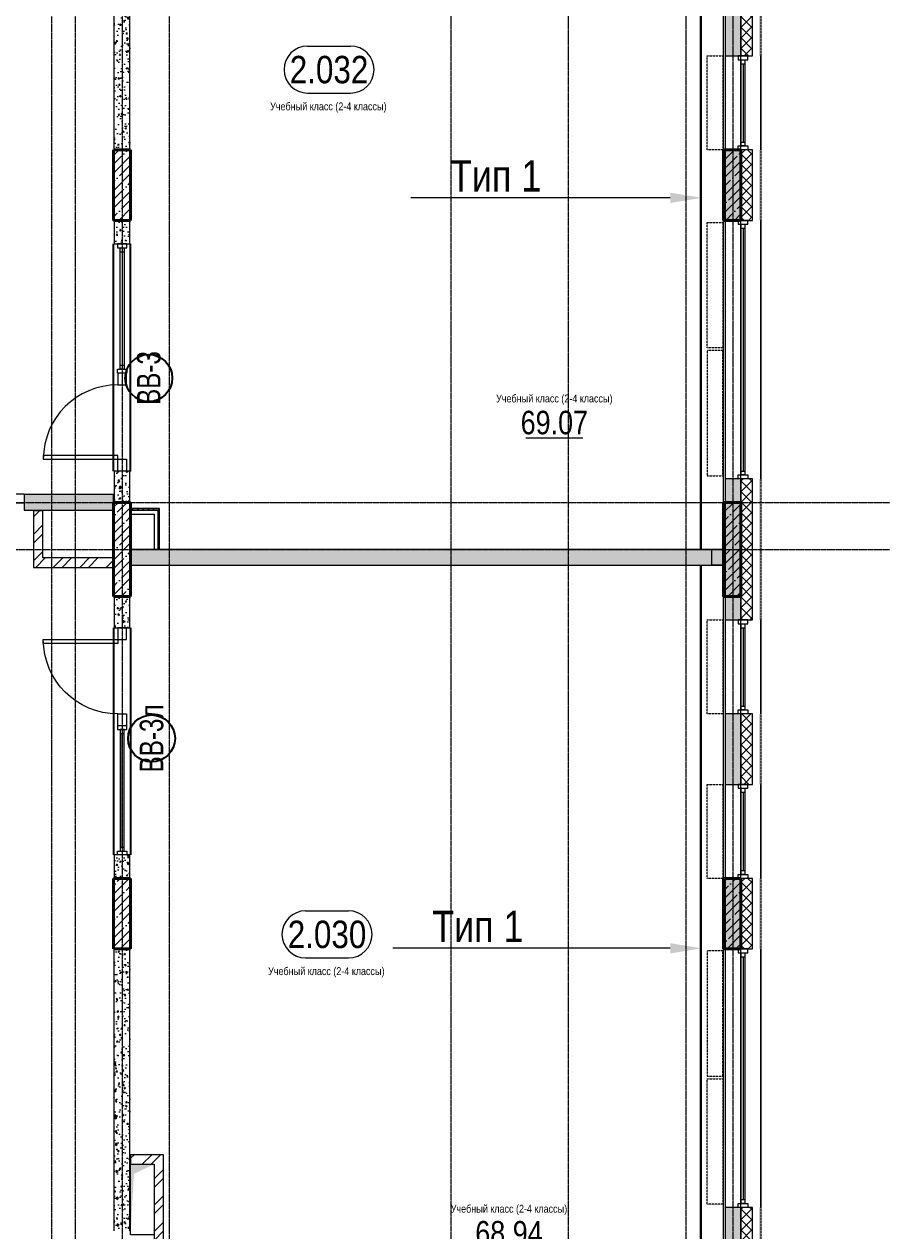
# Model space of a CAD drawing. Header units: millimetres. Extents: x -231292 to 573618, y -153144 to 564035.
# Drawn here: x 65533 to 76483, y 40230 to 55634 of the extents above; entities that cross this region are included whole.
import ezdxf
from ezdxf import colors
from ezdxf.entities.mleader import LeaderData, LeaderLine
from ezdxf.enums import TextEntityAlignment as Align
from ezdxf.math import Vec2, Vec3

# ---------------------------------------------------------------- set-up
doc = ezdxf.new("R2010")
doc.units = ezdxf.units.MM
for name, pattern in [('CENTER2', [28.575, 19.05, -3.175, 3.175, -3.175]), ('DASHED', [19.05, 12.7, -6.35]), ('HIDDEN2', [4.7625, 3.175, -1.5875])]:
    doc.linetypes.add(name, pattern=pattern)
doc.layers.get('0').update_dxf_attribs({"color": 250})
doc.layers.get('Defpoints').update_dxf_attribs({"color": 250})
for name, color, linetype, lineweight in [('A-AREA', 250, 'Continuous', 15), ('A-Wall_Материал_Газоблок_Контур', 250, 'Continuous', 0), ('АР_Area', 250, 'Continuous', 5), ('АР_Витраж', 250, 'Continuous', 13), ('АР_Витраж марка', 250, 'Continuous', 9), ('АР_Двери_витраж', 250, 'Continuous', 9), ('АР_Колонны', 250, 'Continuous', 35), ('АР_Окна', 250, 'Continuous', 5), ('АР_Отопительные приборы', 250, 'HIDDEN2', 0), ('АР_площадь пом', 250, 'Continuous', 5), ('АР_Стены ГКЛ', 250, 'Continuous', 15), ('АР_Стены ЖБ', 250, 'Continuous', 35), ('АР_Стены кирпич', 250, 'Continuous', 20), ('АР_Стены ПЕНОблок', 250, 'Continuous', 20), ('АР_Утеплитель', 250, 'Continuous', 0), ('АР_Штриховка', 250, 'Continuous', 0), ('Зашивка радиаторов тип 1 (фанера и МДФ)', 250, 'Continuous', 0), ('КМ_Фахверки', 250, 'Continuous', 80), ('ОВ_Отопление', 250, 'Continuous', 0), ('ОВ_Шахты', 250, 'Continuous', 5), ('Размеры зашивки ГКЛ', 250, 'Continuous', 0), ('РД_Оси_100', 250, 'Continuous', 0), ('РД_проем_инж перемыч_фахверк', 250, 'Continuous', 18)]:
    doc.layers.add(name, color=color, linetype=linetype, lineweight=lineweight)
doc.layers.add('АР_Делит', color=250, linetype='Continuous', lineweight=0, plot=False)
doc.layers.add('РД_Проем', color=250, linetype='Continuous', lineweight=0, plot=False)
doc.layers.add('РД_Витраж_вн', color=250, linetype='Continuous')
doc.styles.add('Arial_09', font='ARIALN.TTF', dxfattribs={"width": 0.9})
doc.styles.add('style1', font='ARIALN.TTF')
pattern_1 = [(45, (8883.4, 13229.69), (-112.2532, 112.2532), []), (45, (8995.66, 13229.69), (-112.2532, 112.2532), [198.4375, -39.6875, 0, -39.6875])]
pattern_2 = [(95, (8883.4, 13229.69), (140.09465, 117.55338), [19.05, -209.55]), (40, (8883.4, 13229.69), (-160.01845, 110.17673), [15.24, -167.6406]), (145.45144, (8895.08, 13239.48), (-19.9238, 227.7301), [16.19, -178.09024]), (91.1842, (8847.48, 13265.6), (221.41024, 161.9534), [28.575, -314.325]), (141.63556, (8865.93, 13279.1), (-7.0866, 342.8268), [24.285, -267.1356]), (36.18415, (8847.48, 13265.6), (-7.0866, 342.8268), [22.86, -251.4597]), (66, (8874.42, 13274.59), (179.51998, 34.89515), [19.05, -209.55]), (11, (8874.42, 13274.59), (-86.53993, 173.9412), [15.24, -167.64]), (116.45145, (8889.38, 13277.5), (92.98005, 208.83634), [16.19, -178.08994]), (82.5, (8883.4, 13229.686), (-57.60547, 61.973414), [0, -165.608, 0, -170.18, 0, -168.275]), (52.5, (8883.4, 13229.69), (-23.58973, 118.087), [0, -97.028, 0, -161.798, 0, -64.135]), (12.5, (8843.35, 13189.634), (99.92786, 91.826196), [0, -63.5, 0, -198.12, 0, -262.89]), (2.5, (8825.39, 13171.67), (86.7639, 122.7224), [0, -82.55, 0, -131.572, 0, -186.69])]

# ---------------------------------------------------------------- blocks, each defined once
blk = doc.blocks.new('СОШ_2200_АР_ОСИ_М100_28.05.24')
at = {"layer": 'АР_Делит', "color": 5, "linetype": 'DASHED'}
blk.add_lwpolyline([(114955, 135155), (114955, -355), (93595.036, -355), (93595.036, 13855), (94145, 13855), (94145, 68320), (66055, 68320), (66055, 13857.73), (83455, 13857.73), (83455, -355), (45245, -355), (45245, 13145), (44695, 13145), (44695, 26755), (45245, 26755), (45245, 68320), (20455, 68320), (20455, 26755), (27955, 26755), (27955, 13145), (-355, 13145), (-355, 100855)], dxfattribs=at)
at = {"layer": 'РД_Оси_100', "linetype": 'CENTER2'}
for p, q in [((63600, -6155), (63600, 139938.679)), ((65100, -6155), (65100, 139938.679)), ((62100, -6155), (62100, 73302.739))]:
    blk.add_line(p, q, dxfattribs=at)
for points in [[(57300, 139938.679), (57300, -6155)], [(58500, 139938.679), (58500, -6155)], [(65700, -6155), (65700, 139938.679)], [(57000, 70839.76), (57000, -5755), (56700, -6155)], [(57900, 70753.904), (57900, -6155)], [(43327.994, 36300), (71363.995, 36300)], [(43327.994, 35700), (71363.995, 35700)]]:
    blk.add_lwpolyline(points, dxfattribs=at)
blk = doc.blocks.new('otv_в_стене')
at = {"linetype": 'Continuous'}
blk.add_lwpolyline([(0, -1), (0, 0), (1, 0), (1, -1)], close=True, dxfattribs=at)
blk.add_solid([(0, -1), (0, 0), (0.5, -0.5), (1, 0)], dxfattribs=at)
blk = doc.blocks.new('otv')
at = {"linetype": 'Continuous'}
blk.add_lwpolyline([(0, -1), (0, 0), (1, 0), (1, -1)], close=True, dxfattribs=at)
blk.add_solid([(0, -1), (0, 0), (0.135, -0.137), (1, 0)], dxfattribs=at)
blk = doc.blocks.new('MOK-МаркаПом_овал_ареал')
for p, q in [((-2.75, 3), (2.75, 3)), ((-2.75, -3), (2.75, -3))]:
    blk.add_line(p, q)
for centre, radius, start, end in [((-2.75, 0), 3, 90, 270), ((2.75, 0), 3, 270, 90), ((-3.75, 0), 3.5, 0, 0.001)]:
    blk.add_arc(centre, radius, start, end)
at = {"color": 0, "style": 'style1'}
blk.add_attdef('АР-ПОМЕЩЕНИЕ:НОМЕР', text='', height=3.5, dxfattribs=at).set_placement((0, 0), align=Align.MIDDLE)
at = {"layer": 'Defpoints', "color": 2, "style": 'style1'}
blk.add_attdef('АР-ПОМЕЩЕНИЕ:НАИМЕНОВАНИЕ', text='', height=1, dxfattribs=at).set_placement((-0.09, -4.81), align=Align.MIDDLE)
blk = doc.blocks.new('MOK-МаркаПомещения1')
at = {"layer": 'A-AREA', "color": 0}
blk.add_line((-3.65, -1.94), (3.65, -1.94), dxfattribs=at)
at = {"layer": 'A-AREA', "color": 0, "style": 'style1'}
blk.add_attdef('АР-ПОМЕЩЕНИЕ:ПЛОЩАДЬ', text='', height=3, dxfattribs=at).set_placement((0, 0), align=Align.MIDDLE)
at = {"layer": 'Defpoints', "style": 'style1', "flags": 8}
blk.add_attdef('АР-ПОМЕЩЕНИЕ:НАИМЕНОВАНИЕ', text='', height=1, dxfattribs=at).set_placement((0, 2.96), align=Align.MIDDLE)
blk = doc.blocks.new('МаркаВитража1')
at = {"layer": 'Defpoints'}
blk.add_circle((0, 0), 3, dxfattribs=at)
at = {"color": 0, "linetype": 'ByBlock', "lineweight": -2, "style": 'Arial_09', "width": 0.9}
blk.add_attdef('АР-ОКНО:НАИМЕНОВАНИЕ', text='', height=3, dxfattribs=at).set_placement((0, 0), align=Align.MIDDLE)

msp = doc.modelspace()

# ---------------------------------------------------------------- hatches: boundary and pattern name
at = {"layer": 'АР_Стены ГКЛ', "linetype": 'Continuous', "lineweight": 0}
h = msp.add_hatch(dxfattribs=at)
h.set_pattern_fill('ANSI31', color=256, scale=15, style=0)
h.set_pattern_definition([(45, (8883.403, 13229.686), (-33.67596, 33.67596), [])])
h.paths.add_polyline_path([(66893.403, 49449.686), (66893.403, 49429.686), (67243.403, 49429.686), (67263.403, 49449.686)], flags=0)
h = msp.add_hatch(dxfattribs=at)
h.set_pattern_fill('ANSI31', color=256, scale=15, angle=-360, style=0)
h.set_pattern_definition([(45, (8883.403, 13229.686), (-33.67596, 33.67596), [])])
h.paths.add_polyline_path([(67263.403, 49449.686), (67243.403, 49429.686), (67243.403, 48929.686), (67263.403, 48929.686)], flags=0)
at = {"layer": 'АР_Штриховка', "linetype": 'Continuous', "lineweight": 0}
h = msp.add_hatch(dxfattribs=at)
h.set_pattern_fill('AR-CONC', color=256, angle=-360, style=0)
h.set_pattern_definition([(50, (8883.4, 13229.69), (182.18467, -15.93909), [19.05, -209.55]), (355, (8883.4, 13229.69), (-35.24342, 191.05685), [15.24, -167.6406]), (100.45144, (8898.58, 13228.36), (146.94125, 175.11775), [16.19, -178.09024]), (46.1842, (8883.4, 13280.49), (271.07904, -42.04233), [28.575, -314.325]), (96.63556, (8906, 13276.98), (237.4041, 247.4261), [24.285, -267.1356]), (351.18415, (8883.4, 13280.5), (237.4041, 247.4261), [22.86, -251.4597]), (21, (8908.8, 13267.79), (151.6144, -102.2652), [19.05, -209.55]), (326, (8908.8, 13267.79), (61.80203, 184.18797), [15.24, -167.64]), (71.45144, (8921.44, 13259.26), (213.41642, 81.92277), [16.19, -178.08994]), (37.5, (8883.4, 13229.686), (3.088603, 84.55504), [0, -165.608, 0, -170.18, 0, -168.275]), (7.5, (8883.4, 13229.69), (66.81966, 100.180575), [0, -97.028, 0, -161.798, 0, -64.135]), (327.5, (8826.76, 13229.686), (135.590595, -5.728744), [0, -63.5, 0, -198.12, 0, -262.89]), (317.5, (8801.36, 13229.69), (148.12918, 25.42649), [0, -82.55, 0, -131.572, 0, -186.69])])
h.paths.add_polyline_path([(74683.403, 81804.686), (74483.403, 81804.686), (74483.403, 80729.686), (74683.403, 80729.686)], flags=0)
h.paths.add_polyline_path([(74683.403, 79229.686), (74483.403, 79229.686), (74483.403, 78329.686), (74683.403, 78329.686)], flags=0)
h.paths.add_polyline_path([(74683.403, 75029.686), (74483.403, 75029.686), (74483.403, 74129.686), (74683.403, 74129.686)], flags=0)
h.paths.add_polyline_path([(74683.403, 72929.686), (74483.403, 72929.686), (74483.403, 72029.686), (74683.403, 72029.686)], flags=0)
h.paths.add_polyline_path([(74683.403, 68729.686), (74483.403, 68729.686), (74483.403, 66929.686), (74683.403, 66929.686)], flags=0)
h.paths.add_polyline_path([(74683.403, 63629.686), (74483.403, 63629.686), (74483.403, 62729.686), (74683.403, 62729.686)], flags=0)
h.paths.add_polyline_path([(74683.403, 61529.686), (74483.403, 61529.686), (74483.403, 60629.686), (74683.403, 60629.686)], flags=0)
h.paths.add_polyline_path([(74683.403, 59429.686), (74483.403, 59429.686), (74483.403, 57329.686), (74683.403, 57329.686)], flags=0)
h.paths.add_polyline_path([(74683.403, 56129.686), (74483.403, 56129.686), (74483.403, 55229.686), (74683.403, 55229.686)], flags=0)
h.paths.add_polyline_path([(74683.403, 54029.686), (74483.403, 54029.686), (74483.403, 53129.686), (74683.403, 53129.686)], flags=0)
h.paths.add_polyline_path([(74683.403, 49829.686), (74483.403, 49829.686), (74483.403, 48029.686), (74683.403, 48029.686)], flags=0)
h.paths.add_polyline_path([(74683.403, 46829.686), (74483.403, 46829.686), (74483.403, 45929.686), (74683.403, 45929.686)], flags=0)
h.paths.add_polyline_path([(74683.403, 44729.686), (74483.403, 44729.686), (74483.403, 43829.686), (74683.403, 43829.686)], flags=0)
h.paths.add_polyline_path([(74683.403, 40529.686), (74483.403, 40529.686), (74483.403, 38829.687), (74683.403, 38829.687)], flags=0)
h.paths.add_polyline_path([(74683.403, 35529.687), (74483.403, 35529.687), (74483.403, 34629.687), (74683.403, 34629.687)], flags=0)
h.paths.add_polyline_path([(74683.403, 33429.687), (74483.403, 33429.687), (74483.403, 32529.685), (74683.403, 32529.685)], flags=0)
h = msp.add_hatch(dxfattribs=at)
h.set_pattern_fill('ANSI37', color=256, scale=30, angle=-360, style=0)
h.set_pattern_definition([(45, (8883.4, 13229.69), (-67.35192, 67.35192), []), (135, (8883.4, 13229.69), (-67.35192, -67.35192), [])])
h.paths.add_polyline_path([(74833.403, 81654.686), (74683.403, 81804.686), (74683.403, 80729.686), (74833.403, 80729.686)], flags=0)
h.paths.add_polyline_path([(74833.403, 79229.686), (74683.403, 79229.686), (74683.403, 78329.686), (74833.403, 78329.686)], flags=0)
h.paths.add_polyline_path([(74833.403, 75029.686), (74683.403, 75029.686), (74683.403, 74129.686), (74833.403, 74129.686)], flags=0)
h.paths.add_polyline_path([(74833.403, 72929.686), (74683.403, 72929.686), (74683.403, 72029.686), (74833.403, 72029.686)], flags=0)
h.paths.add_polyline_path([(74833.403, 68729.686), (74683.403, 68729.686), (74683.403, 66929.686), (74833.403, 66929.686)], flags=0)
h.paths.add_polyline_path([(74833.403, 63629.686), (74683.403, 63629.686), (74683.403, 62729.686), (74833.403, 62729.686)], flags=0)
h.paths.add_polyline_path([(74833.403, 61529.686), (74683.403, 61529.686), (74683.403, 60629.686), (74833.403, 60629.686)], flags=0)
h.paths.add_polyline_path([(74833.403, 59429.686), (74683.403, 59429.686), (74683.403, 57329.686), (74833.403, 57329.686)], flags=0)
h.paths.add_polyline_path([(74833.403, 56129.686), (74683.403, 56129.686), (74683.403, 55229.686), (74833.403, 55229.686)], flags=0)
h.paths.add_polyline_path([(74833.403, 54029.686), (74683.403, 54029.686), (74683.403, 53129.686), (74833.403, 53129.686)], flags=0)
h.paths.add_polyline_path([(74833.403, 49829.686), (74683.403, 49829.686), (74683.403, 48029.686), (74833.403, 48029.686)], flags=0)
h.paths.add_polyline_path([(74833.403, 46829.686), (74683.403, 46829.686), (74683.403, 45929.686), (74833.403, 45929.686)], flags=0)
h.paths.add_polyline_path([(74833.403, 44729.686), (74683.403, 44729.686), (74683.403, 43829.686), (74833.403, 43829.686)], flags=0)
h.paths.add_polyline_path([(74833.403, 40529.686), (74683.403, 40529.686), (74683.403, 38829.687), (74833.403, 38829.687)], flags=0)
h.paths.add_polyline_path([(74833.403, 35529.687), (74683.403, 35529.687), (74683.403, 34629.687), (74833.403, 34629.687)], flags=0)
h.paths.add_polyline_path([(74833.403, 33429.687), (74683.403, 33429.687), (74683.403, 32529.685), (74833.403, 32529.685)], flags=0)
h = msp.add_hatch(dxfattribs=at)
h.set_pattern_fill('_U', color=256, angle=-360, style=0, pattern_type=0)
h.set_pattern_definition([(360, (8883.4027, 13229.6861), (3e-17, 1), [])])
h.paths.add_polyline_path([(74938.403, 81549.686), (74913.403, 81574.686), (74913.403, 80729.686), (74938.403, 80729.686)], flags=0)
h.paths.add_polyline_path([(74938.403, 79229.686), (74913.403, 79229.686), (74913.403, 78329.686), (74938.403, 78329.686)], flags=0)
h.paths.add_polyline_path([(74938.403, 75029.686), (74913.403, 75029.686), (74913.403, 74129.686), (74938.403, 74129.686)], flags=0)
h.paths.add_polyline_path([(74938.403, 72929.686), (74913.403, 72929.686), (74913.403, 72029.686), (74938.403, 72029.686)], flags=0)
h.paths.add_polyline_path([(74938.403, 68729.686), (74913.403, 68729.686), (74913.403, 66929.686), (74938.403, 66929.686)], flags=0)
h.paths.add_polyline_path([(74938.403, 63629.686), (74913.403, 63629.686), (74913.403, 62729.686), (74938.403, 62729.686)], flags=0)
h.paths.add_polyline_path([(74938.403, 61529.686), (74913.403, 61529.686), (74913.403, 60629.686), (74938.403, 60629.686)], flags=0)
h.paths.add_polyline_path([(74938.403, 59429.686), (74913.403, 59429.686), (74913.403, 57329.686), (74938.403, 57329.686)], flags=0)
h.paths.add_polyline_path([(74938.403, 56129.686), (74913.403, 56129.686), (74913.403, 55229.686), (74938.403, 55229.686)], flags=0)
h.paths.add_polyline_path([(74938.403, 54029.686), (74913.403, 54029.686), (74913.403, 53129.686), (74938.403, 53129.686)], flags=0)
h.paths.add_polyline_path([(74938.403, 49829.686), (74913.403, 49829.686), (74913.403, 48029.686), (74938.403, 48029.686)], flags=0)
h.paths.add_polyline_path([(74938.403, 46829.686), (74913.403, 46829.686), (74913.403, 45929.686), (74938.403, 45929.686)], flags=0)
h.paths.add_polyline_path([(74938.403, 44729.686), (74913.403, 44729.686), (74913.403, 43829.686), (74938.403, 43829.686)], flags=0)
h.paths.add_polyline_path([(74938.403, 40529.686), (74913.403, 40529.686), (74913.403, 38829.687), (74938.403, 38829.687)], flags=0)
h.paths.add_polyline_path([(74938.403, 35529.687), (74913.403, 35529.687), (74913.403, 34629.687), (74938.403, 34629.687)], flags=0)
h.paths.add_polyline_path([(74938.403, 33429.687), (74913.403, 33429.687), (74913.403, 32529.685), (74938.403, 32529.685)], flags=0)
h = msp.add_hatch(dxfattribs=at)
h.set_pattern_fill('AR-CONC', color=256, angle=45, style=0)
h.set_pattern_definition(pattern_2)
h.paths.add_polyline_path([(66683.403, 54028.686), (66883.403, 54028.686), (66883.403, 56879.686), (66683.403, 56879.686)], flags=0)
h.paths.add_polyline_path([(66683.403, 56879.686), (66883.403, 56879.686), (66883.403, 57630.686), (66683.403, 57630.686)], flags=0)
at = {"layer": 'АР_Штриховка', "linetype": 'Continuous', "lineweight": 5}
h = msp.add_hatch(dxfattribs=at)
h.set_pattern_fill('ANSI35', color=256, scale=25, style=0)
h.set_pattern_definition(pattern_1)
h.paths.add_polyline_path([(66673.403, 53129.686), (66893.403, 53129.686), (66893.403, 54029.686), (66673.403, 54029.686)], flags=0)
h = msp.add_hatch(dxfattribs=at)
h.set_pattern_fill('ANSI35', color=256, scale=25, style=0)
h.set_pattern_definition(pattern_1)
h.paths.add_polyline_path([(74463.403, 53129.686), (74683.403, 53129.686), (74683.403, 54029.686), (74463.403, 54029.686)], flags=0)
at = {"layer": 'АР_Штриховка', "linetype": 'Continuous', "lineweight": 0}
h = msp.add_hatch(dxfattribs=at)
h.set_pattern_fill('AR-CONC', color=256, angle=45, style=0)
h.set_pattern_definition(pattern_2)
h.paths.add_polyline_path([(66683.403, 49528.686), (66883.403, 49528.686), (66883.403, 49929.686), (66683.403, 49929.686)], flags=0)
h.paths.add_polyline_path([(66683.403, 52829.686), (66883.403, 52829.686), (66883.403, 53130.686), (66683.403, 53130.686)], flags=0)
h = msp.add_hatch(dxfattribs=at)
h.set_pattern_fill('AR-CONC', color=256, angle=45, style=0)
h.set_pattern_definition([(95, (8883.4, 13229.69), (140.09465, 117.55338), [19.05, -209.55]), (40, (8883.4, 13229.69), (-160.01845, 110.17673), [15.24, -167.6406]), (145.45144, (8895.08, 13239.48), (-19.9238, 227.7301), [16.19, -178.09024]), (91.1842, (8847.48, 13265.6), (221.41024, 161.9534), [28.575, -314.325]), (141.63556, (8865.93, 13279.1), (-7.0866, 342.8268), [24.285, -267.1356]), (36.18415, (8847.48, 13265.6), (-7.0866, 342.8268), [22.86, -251.4597]), (66, (8874.42, 13274.59), (179.51998, 34.89515), [19.05, -209.55]), (11, (8874.42, 13274.59), (-86.53993, 173.9412), [15.24, -167.64]), (116.45145, (8889.38, 13277.5), (92.98005, 208.83634), [16.19, -178.08994]), (82.5, (8883.4, 13229.686), (-57.60547, 61.973414), [0, -165.608, 0, -170.18, 0, -168.275]), (52.5, (8883.4, 13229.69), (-23.58973, 118.087), [0, -97.028, 0, -161.798, 0, -64.135]), (12.5, (8843.35, 13189.634), (99.92786, 91.826196), [0, -63.5, 0, -198.12, 0, -262.89]), (2.5, (8825.39, 13171.67), (86.7639, 122.7224), [0, -82.55, 0, -131.572, 0, -186.69])])
h.paths.add_polyline_path([(66673.403, 49429.686), (66673.403, 49629.686), (65533.403, 49629.686), (65533.403, 49429.686)], flags=0)
h.paths.add_polyline_path([(63533.403, 49429.686), (63533.403, 49629.686), (63193.402, 49629.686), (63193.402, 49429.686)], flags=0)
h.paths.add_polyline_path([(63193.402, 49429.686), (63193.402, 49629.686), (62393.403, 49629.686), (62393.403, 49429.686)], flags=0)
at = {"layer": 'АР_Штриховка', "linetype": 'Continuous', "lineweight": 5}
h = msp.add_hatch(dxfattribs=at)
h.set_pattern_fill('ANSI35', color=256, scale=25, style=0)
h.set_pattern_definition(pattern_1)
h.paths.add_polyline_path([(66673.403, 48329.686), (66893.403, 48329.686), (66893.403, 49529.686), (66673.403, 49529.686)], flags=0)
h = msp.add_hatch(dxfattribs=at)
h.set_pattern_fill('ANSI35', color=256, scale=25, style=0)
h.set_pattern_definition(pattern_1)
h.paths.add_polyline_path([(74463.403, 48329.686), (74683.403, 48329.686), (74683.403, 49529.686), (74463.403, 49529.686)], flags=0)
at = {"layer": 'АР_Штриховка', "linetype": 'Continuous', "lineweight": 0}
h = msp.add_hatch(dxfattribs=at)
h.set_pattern_fill('ANSI32', color=256, scale=25, style=0)
h.set_pattern_definition([(45, (8883.4, 13229.69), (-168.3798, 168.3798), []), (45, (8995.66, 13229.69), (-168.3798, 168.3798), [])])
h.paths.add_polyline_path([(65653.403, 48699.686), (65773.403, 48819.686), (65773.403, 49419.686), (65653.403, 49419.686)], flags=0)
h = msp.add_hatch(dxfattribs=at)
h.set_pattern_fill('AR-CONC', color=256, angle=45, style=0)
h.set_pattern_definition([(95, (8883.4, 13229.69), (140.09465, 117.55338), [19.05, -209.55]), (40, (8883.4, 13229.69), (-160.01845, 110.17673), [15.24, -167.6406]), (145.45144, (8895.08, 13239.48), (-19.9238, 227.7301), [16.19, -178.09024]), (91.1842, (8847.48, 13265.6), (221.41024, 161.9534), [28.575, -314.325]), (141.63556, (8865.93, 13279.1), (-7.0866, 342.8268), [24.285, -267.1356]), (36.18415, (8847.48, 13265.6), (-7.0866, 342.8268), [22.86, -251.4597]), (66, (8874.42, 13274.59), (179.51998, 34.89515), [19.05, -209.55]), (11, (8874.42, 13274.59), (-86.53993, 173.9412), [15.24, -167.64]), (116.45145, (8889.38, 13277.5), (92.98005, 208.83634), [16.19, -178.08994]), (82.5, (8883.4, 13229.686), (-57.60547, 61.973414), [0, -165.608, 0, -170.18, 0, -168.275]), (52.5, (8883.4, 13229.69), (-23.58973, 118.087), [0, -97.028, 0, -161.798, 0, -64.135]), (12.5, (8843.35, 13189.634), (99.92786, 91.826196), [0, -63.5, 0, -198.12, 0, -262.89]), (2.5, (8825.39, 13171.67), (86.7639, 122.7224), [0, -82.55, 0, -131.572, 0, -186.69])])
h.paths.add_polyline_path([(66893.792, 48929.686), (66893.792, 48729.686), (74483.403, 48729.686), (74483.403, 48929.686)], flags=0)
h = msp.add_hatch(dxfattribs=at)
h.set_pattern_fill('ANSI32', color=256, scale=25, style=0)
h.set_pattern_definition([(45, (8883.4, 13229.69), (-168.3798, 168.3798), []), (45, (8995.66, 13229.69), (-168.3798, 168.3798), [])])
h.paths.add_polyline_path([(66673.403, 48699.686), (66673.403, 48819.686), (65773.403, 48819.686), (65653.403, 48699.686)], flags=0)
h = msp.add_hatch(dxfattribs=at)
h.set_pattern_fill('AR-CONC', color=256, angle=45, style=0)
h.set_pattern_definition(pattern_2)
h.paths.add_polyline_path([(66683.403, 44728.686), (66883.403, 44728.686), (66883.403, 45028.686), (66683.403, 45028.686)], flags=0)
h.paths.add_polyline_path([(66683.403, 47928.686), (66883.403, 47928.686), (66883.403, 48330.686), (66683.403, 48330.686)], flags=0)
at = {"layer": 'АР_Штриховка', "linetype": 'Continuous', "lineweight": 5}
h = msp.add_hatch(dxfattribs=at)
h.set_pattern_fill('ANSI35', color=256, scale=25, style=0)
h.set_pattern_definition(pattern_1)
h.paths.add_polyline_path([(66673.403, 43829.686), (66893.403, 43829.686), (66893.403, 44729.686), (66673.403, 44729.686)], flags=0)
h = msp.add_hatch(dxfattribs=at)
h.set_pattern_fill('ANSI35', color=256, scale=25, style=0)
h.set_pattern_definition(pattern_1)
h.paths.add_polyline_path([(74463.403, 43829.686), (74683.403, 43829.686), (74683.403, 44729.686), (74463.403, 44729.686)], flags=0)
at = {"layer": 'АР_Штриховка', "linetype": 'Continuous', "lineweight": 0}
h = msp.add_hatch(dxfattribs=at)
h.set_pattern_fill('AR-CONC', color=256, angle=45, style=0)
h.set_pattern_definition([(95, (8883.4, 13229.69), (140.09465, 117.55338), [19.05, -209.55]), (40, (8883.4, 13229.69), (-160.01845, 110.17673), [15.24, -167.6406]), (145.45144, (8895.08, 13239.48), (-19.9238, 227.7301), [16.19, -178.09024]), (91.1842, (8847.48, 13265.6), (221.41024, 161.9534), [28.575, -314.325]), (141.63556, (8865.93, 13279.1), (-7.0866, 342.8268), [24.285, -267.1356]), (36.18415, (8847.48, 13265.6), (-7.0866, 342.8268), [22.86, -251.4597]), (66, (8874.42, 13274.59), (179.51998, 34.89515), [19.05, -209.55]), (11, (8874.42, 13274.59), (-86.5399, 173.9412), [15.24, -167.64]), (116.45145, (8889.38, 13277.5), (92.98005, 208.83634), [16.19, -178.08994]), (82.5, (8883.4, 13229.686), (-57.60547, 61.973414), [0, -165.608, 0, -170.18, 0, -168.275]), (52.5, (8883.4, 13229.69), (-23.58973, 118.087), [0, -97.028, 0, -161.798, 0, -64.135]), (12.5, (8843.35, 13189.634), (99.92786, 91.826196), [0, -63.5, 0, -198.12, 0, -262.89]), (2.5, (8825.39, 13171.67), (86.7639, 122.7224), [0, -82.55, 0, -131.572, 0, -186.69])])
h.paths.add_polyline_path([(66683.403, 40229.686), (66883.403, 40229.686), (66883.403, 41079.686), (66683.403, 41079.686)], flags=0)
h.paths.add_polyline_path([(66683.403, 41079.686), (66883.403, 41079.686), (66883.403, 43830.686), (66683.403, 43830.686)], flags=0)
h = msp.add_hatch(dxfattribs=at)
h.set_pattern_fill('ANSI32', color=256, scale=25, style=0)
h.set_pattern_definition([(45, (8883.4, 13229.69), (-168.3798, 168.3798), []), (45, (8995.66, 13229.69), (-168.3798, 168.3798), [])])
h.paths.add_polyline_path([(66893.403, 41199.686), (66893.403, 41079.686), (67193.403, 41079.686), (67313.403, 41199.686)], flags=0)
h = msp.add_hatch(dxfattribs=at)
h.set_pattern_fill('ANSI32', color=256, scale=25, angle=-360, style=0)
h.set_pattern_definition([(45, (8883.4, 13229.69), (-168.3798, 168.3798), []), (45, (8995.66, 13229.69), (-168.3798, 168.3798), [])])
h.paths.add_polyline_path([(67313.403, 41199.686), (67193.403, 41079.686), (67193.403, 39529.686), (67313.403, 39529.686)], flags=0)

# ---------------------------------------------------------------- linework, layer by layer
at = {"layer": 'A-Wall_Материал_Газоблок_Контур', "linetype": 'Continuous', "lineweight": 0}
for p, q in [((74483.403, 55229.686), (74483.403, 54029.686)), ((74938.403, 54029.686), (74938.403, 55229.686)), ((74483.403, 53129.686), (74483.403, 49829.686)), ((74938.403, 49829.686), (74938.403, 53129.686)), ((74483.403, 48029.686), (74483.403, 46829.686)), ((74938.403, 46829.686), (74938.403, 48029.686)), ((74483.403, 45929.686), (74483.403, 44729.686)), ((74938.403, 44729.686), (74938.403, 45929.686)), ((74483.403, 43829.686), (74483.403, 40529.686)), ((74938.403, 40529.686), (74938.403, 43829.686))]:
    msp.add_line(p, q, dxfattribs=at)
at = {"layer": 'АР_Витраж', "linetype": 'Continuous', "lineweight": 5}
for p, q in [((66673.403, 52829.686), (66673.403, 51179.686)), ((66893.403, 52829.686), (66893.403, 51179.686)), ((66673.403, 45028.686), (66673.403, 46678.686)), ((66893.403, 45028.686), (66893.403, 46678.686))]:
    msp.add_line(p, q, dxfattribs=at)
at = {"layer": 'АР_Витраж', "linetype": 'Continuous', "lineweight": 13}
for p, q in [((66758.403, 52729.686), (66808.403, 52729.686)), ((66783.403, 52729.686), (66783.403, 51279.686)), ((66758.403, 51279.686), (66808.403, 51279.686)), ((66758.403, 46578.686), (66808.403, 46578.686)), ((66783.403, 45128.686), (66783.403, 46578.686)), ((66758.403, 45128.686), (66808.403, 45128.686))]:
    msp.add_line(p, q, dxfattribs=at)
for points in [[(66843.403, 52779.686), (66843.403, 52829.686), (66723.403, 52829.686), (66723.403, 52779.686)], [(66758.403, 52779.686), (66808.403, 52779.686), (66808.403, 51229.686), (66758.403, 51229.686)], [(66843.403, 51229.686), (66843.403, 51179.686), (66723.403, 51179.686), (66723.403, 51229.686)], [(66843.403, 46628.686), (66843.403, 46678.686), (66723.403, 46678.686), (66723.403, 46628.686)], [(66758.403, 45078.686), (66808.403, 45078.686), (66808.403, 46628.686), (66758.403, 46628.686)], [(66843.403, 45078.686), (66843.403, 45028.686), (66723.403, 45028.686), (66723.403, 45078.686)]]:
    msp.add_lwpolyline(points, close=True, dxfattribs=at)
at = {"layer": 'АР_Двери_витраж', "linetype": 'Continuous', "lineweight": 9}
for points in [[(66838.403, 51029.686), (66838.403, 51179.686), (66728.403, 51179.686), (66728.403, 51029.686)], [(66728.403, 50079.686), (66728.403, 50129.686), (65778.403, 50129.686), (65778.403, 50079.686)], [(66838.403, 50079.686), (66838.403, 49929.686), (66728.403, 49929.686), (66728.403, 50079.686)], [(65383.403, 49639.686), (65533.403, 49639.686), (65533.403, 49519.686), (65383.403, 49519.686)], [(66838.403, 47778.686), (66838.403, 47928.686), (66728.403, 47928.686), (66728.403, 47778.686)], [(66728.403, 47778.686), (66728.403, 47728.686), (65778.403, 47728.686), (65778.403, 47778.686)], [(66838.403, 46828.686), (66838.403, 46678.686), (66728.403, 46678.686), (66728.403, 46828.686)]]:
    msp.add_lwpolyline(points, close=True, dxfattribs=at)
msp.add_arc((66728.403, 50079.686), 950, 90, 180, dxfattribs=at)
at = {"layer": 'АР_Двери_витраж', "linetype": 'Continuous', "lineweight": 9, "extrusion": (0, 0, -1)}
msp.add_arc((-66728.403, 47778.686), 950, 270, 0, dxfattribs=at)
at = {"layer": 'АР_Колонны', "linetype": 'HIDDEN2', "lineweight": 25}
for p, q in [((66673.403, 54029.686), (66893.403, 54029.686)), ((66673.403, 53129.686), (66673.403, 54029.686)), ((66893.403, 54029.686), (66893.403, 53129.686)), ((74463.403, 54029.686), (74683.403, 54029.686)), ((74463.403, 53129.686), (74463.403, 54029.686)), ((74683.403, 54029.686), (74683.403, 53129.686)), ((66893.403, 53129.686), (66673.403, 53129.686)), ((74683.403, 53129.686), (74463.403, 53129.686)), ((66673.403, 49529.686), (66893.403, 49529.686)), ((66673.403, 48329.686), (66673.403, 49529.686)), ((66893.403, 49529.686), (66893.403, 48329.686)), ((74463.403, 49529.686), (74683.403, 49529.686)), ((74463.403, 48329.686), (74463.403, 49529.686)), ((74683.403, 49529.686), (74683.403, 48329.686)), ((66893.403, 48329.686), (66673.403, 48329.686)), ((74683.403, 48329.686), (74463.403, 48329.686)), ((66673.403, 44729.686), (66893.403, 44729.686)), ((66673.403, 43829.686), (66673.403, 44729.686)), ((66893.403, 44729.686), (66893.403, 43829.686)), ((74463.403, 44729.686), (74683.403, 44729.686)), ((74463.403, 43829.686), (74463.403, 44729.686)), ((74683.403, 44729.686), (74683.403, 43829.686)), ((66893.403, 43829.686), (66673.403, 43829.686)), ((74683.403, 43829.686), (74463.403, 43829.686))]:
    msp.add_line(p, q, dxfattribs=at)
at = {"layer": 'АР_Колонны', "linetype": 'Continuous', "lineweight": 35}
for p, q in [((66673.403, 54029.686), (66893.403, 54029.686)), ((66673.403, 53129.686), (66673.403, 54029.686)), ((66893.403, 53129.686), (66893.403, 54029.686)), ((74463.403, 54029.686), (74683.403, 54029.686)), ((74463.403, 53129.686), (74463.403, 54029.686)), ((74683.403, 53129.686), (74683.403, 54029.686)), ((66673.403, 53129.686), (66893.403, 53129.686)), ((74463.403, 53129.686), (74683.403, 53129.686)), ((66673.403, 49529.686), (66893.403, 49529.686)), ((66673.403, 48329.686), (66673.403, 49529.686)), ((66893.403, 48329.686), (66893.403, 49529.686)), ((74463.403, 49529.686), (74683.403, 49529.686)), ((74463.403, 48329.686), (74463.403, 49529.686)), ((74683.403, 48329.686), (74683.403, 49529.686)), ((66673.403, 48329.686), (66893.403, 48329.686)), ((74463.403, 48329.686), (74683.403, 48329.686)), ((66673.403, 44729.686), (66893.403, 44729.686)), ((66673.403, 43829.686), (66673.403, 44729.686)), ((66893.403, 43829.686), (66893.403, 44729.686)), ((74463.403, 44729.686), (74683.403, 44729.686)), ((74463.403, 43829.686), (74463.403, 44729.686)), ((74683.403, 43829.686), (74683.403, 44729.686)), ((66673.403, 43829.686), (66893.403, 43829.686)), ((74463.403, 43829.686), (74683.403, 43829.686))]:
    msp.add_line(p, q, dxfattribs=at)
at = {"layer": 'АР_Окна', "linetype": 'Continuous', "lineweight": 5}
for p, q in [((74483.403, 55229.686), (74483.403, 54029.686)), ((74938.403, 55229.686), (74938.403, 54029.686)), ((74685.903, 55129.686), (74735.903, 55129.686)), ((74710.903, 55129.686), (74710.903, 54129.686)), ((74685.903, 54129.686), (74735.903, 54129.686)), ((74483.403, 53129.686), (74483.403, 49829.686)), ((74685.903, 53029.686), (74735.903, 53029.686)), ((74710.903, 53029.686), (74710.903, 49929.686)), ((74938.403, 53129.686), (74938.403, 49829.686)), ((74685.903, 49929.686), (74735.903, 49929.686)), ((74483.403, 48029.686), (74483.403, 46829.686)), ((74685.903, 47929.686), (74735.903, 47929.686)), ((74710.903, 47929.686), (74710.903, 46929.686)), ((74938.403, 48029.686), (74938.403, 46829.686)), ((74685.903, 46929.686), (74735.903, 46929.686)), ((74483.403, 45929.686), (74483.403, 44729.686)), ((74938.403, 45929.686), (74938.403, 44729.686)), ((74685.903, 45829.686), (74735.903, 45829.686)), ((74710.903, 45829.686), (74710.903, 44829.686)), ((74685.903, 44829.686), (74735.903, 44829.686)), ((74483.403, 43829.686), (74483.403, 40529.686)), ((74938.403, 43829.686), (74938.403, 40529.686)), ((74685.903, 43729.686), (74735.903, 43729.686)), ((74710.903, 43729.686), (74710.903, 40629.686)), ((74685.903, 40629.686), (74735.903, 40629.686))]:
    msp.add_line(p, q, dxfattribs=at)
for points in [[(74770.903, 55179.686), (74770.903, 55229.686), (74650.903, 55229.686), (74650.903, 55179.686)], [(74685.903, 55179.686), (74735.903, 55179.686), (74735.903, 54079.686), (74685.903, 54079.686)], [(74770.903, 54079.686), (74770.903, 54029.686), (74650.903, 54029.686), (74650.903, 54079.686)], [(74770.903, 53079.686), (74770.903, 53129.686), (74650.903, 53129.686), (74650.903, 53079.686)], [(74685.903, 53079.686), (74735.903, 53079.686), (74735.903, 49879.686), (74685.903, 49879.686)], [(74770.903, 49879.686), (74770.903, 49829.686), (74650.903, 49829.686), (74650.903, 49879.686)], [(74770.903, 47979.686), (74770.903, 48029.686), (74650.903, 48029.686), (74650.903, 47979.686)], [(74685.903, 47979.686), (74735.903, 47979.686), (74735.903, 46879.686), (74685.903, 46879.686)], [(74770.903, 46879.686), (74770.903, 46829.686), (74650.903, 46829.686), (74650.903, 46879.686)], [(74770.903, 45879.686), (74770.903, 45929.686), (74650.903, 45929.686), (74650.903, 45879.686)], [(74685.903, 45879.686), (74735.903, 45879.686), (74735.903, 44779.686), (74685.903, 44779.686)], [(74770.903, 44779.686), (74770.903, 44729.686), (74650.903, 44729.686), (74650.903, 44779.686)], [(74770.903, 43779.686), (74770.903, 43829.686), (74650.903, 43829.686), (74650.903, 43779.686)], [(74685.903, 43779.686), (74735.903, 43779.686), (74735.903, 40579.686), (74685.903, 40579.686)], [(74770.903, 40579.686), (74770.903, 40529.686), (74650.903, 40529.686), (74650.903, 40579.686)]]:
    msp.add_lwpolyline(points, close=True, dxfattribs=at)
at = {"layer": 'АР_Отопительные приборы'}
for points in [[(74253.403, 55229.686), (74453.403, 55229.686), (74453.403, 54029.686), (74253.403, 54029.686)], [(74253.403, 53103.25), (74453.403, 53103.25), (74453.403, 51503.25), (74253.403, 51503.25)], [(74453.403, 51470.095), (74253.403, 51470.095), (74253.403, 49870.095), (74453.403, 49870.095)], [(74453.403, 46829.686), (74253.403, 46829.686), (74253.403, 48029.686), (74453.403, 48029.686)], [(74453.403, 44729.686), (74253.403, 44729.686), (74253.403, 45929.686), (74453.403, 45929.686)], [(74453.403, 43803.25), (74253.403, 43803.25), (74253.403, 42203.25), (74453.403, 42203.25)], [(74453.403, 40570.095), (74253.403, 40570.095), (74253.403, 42170.095), (74453.403, 42170.095)]]:
    msp.add_lwpolyline(points, close=True, dxfattribs=at)
at = {"layer": 'АР_Стены ГКЛ', "linetype": 'Continuous', "lineweight": 5}
for p, q in [((66893.403, 49449.686), (66893.403, 49429.686)), ((67263.403, 49449.686), (66893.403, 49449.686)), ((67263.403, 48929.686), (67263.403, 49449.686)), ((66893.403, 49429.686), (66893.403, 49379.686)), ((67243.403, 49429.686), (66893.403, 49429.686)), ((66893.403, 49429.686), (67243.403, 49429.686)), ((66893.403, 49379.686), (67193.403, 49379.686)), ((67193.403, 49379.686), (67193.403, 48929.686)), ((67243.403, 48929.686), (67243.403, 49429.686)), ((67243.403, 49429.686), (67243.403, 48929.686)), ((67193.403, 48929.686), (67243.403, 48929.686)), ((67243.403, 48929.686), (67263.403, 48929.686))]:
    msp.add_line(p, q, dxfattribs=at)
at = {"layer": 'АР_Стены ЖБ', "linetype": 'Continuous', "lineweight": 40}
for p, q in [((66893.403, 54029.686), (66673.403, 54029.686)), ((66673.403, 54029.686), (66673.403, 53129.686)), ((66893.403, 53129.686), (66893.403, 54029.686)), ((74683.403, 54029.686), (74463.403, 54029.686)), ((74463.403, 54029.686), (74463.403, 53129.686)), ((74683.403, 53129.686), (74683.403, 54029.686)), ((66673.403, 53129.686), (66893.403, 53129.686)), ((74463.403, 53129.686), (74683.403, 53129.686)), ((66893.403, 49529.686), (66673.403, 49529.686)), ((66673.403, 49529.686), (66673.403, 48329.686)), ((66893.403, 48329.686), (66893.403, 49529.686)), ((74683.403, 49529.686), (74463.403, 49529.686)), ((74463.403, 49529.686), (74463.403, 48329.686)), ((74683.403, 48329.686), (74683.403, 49529.686)), ((66673.403, 48329.686), (66893.403, 48329.686)), ((74463.403, 48329.686), (74683.403, 48329.686)), ((66893.403, 44729.686), (66673.403, 44729.686)), ((66673.403, 44729.686), (66673.403, 43829.686)), ((66893.403, 43829.686), (66893.403, 44729.686)), ((74683.403, 44729.686), (74463.403, 44729.686)), ((74463.403, 44729.686), (74463.403, 43829.686)), ((74683.403, 43829.686), (74683.403, 44729.686)), ((66673.403, 43829.686), (66893.403, 43829.686)), ((74463.403, 43829.686), (74683.403, 43829.686))]:
    msp.add_line(p, q, dxfattribs=at)
at = {"layer": 'АР_Стены кирпич', "linetype": 'Continuous', "lineweight": 20}
for p, q in [((65773.403, 49419.686), (65653.403, 49419.686)), ((65653.403, 49419.686), (65653.403, 48699.686)), ((65773.403, 48819.686), (65773.403, 49419.686)), ((65653.403, 48699.686), (66673.403, 48699.686)), ((66673.403, 48819.686), (65773.403, 48819.686)), ((66673.403, 48699.686), (66673.403, 48819.686)), ((66893.403, 41199.686), (66893.403, 41079.686)), ((67313.403, 41199.686), (66893.403, 41199.686)), ((67313.403, 39529.686), (67313.403, 41199.686)), ((66893.403, 41079.686), (67193.403, 41079.686)), ((67193.403, 41079.686), (67193.403, 39529.686))]:
    msp.add_line(p, q, dxfattribs=at)
at = {"layer": 'АР_Стены ПЕНОблок', "linetype": 'Continuous', "lineweight": 20}
for p, q in [((66683.403, 54028.686), (66683.403, 57630.686)), ((66883.403, 54028.686), (66883.403, 56879.686)), ((74483.403, 56129.686), (74483.403, 55229.686)), ((74683.403, 55229.686), (74683.403, 56129.686)), ((74483.403, 55229.686), (74683.403, 55229.686)), ((66683.403, 54028.686), (66883.403, 54028.686)), ((74683.403, 54029.686), (74483.403, 54029.686)), ((74483.403, 54029.686), (74483.403, 53129.686)), ((74683.403, 53129.686), (74683.403, 54029.686)), ((66883.403, 53130.686), (66683.403, 53130.686)), ((66683.403, 53130.686), (66683.403, 52829.686)), ((66883.403, 52829.686), (66883.403, 53130.686)), ((74483.403, 53129.686), (74683.403, 53129.686)), ((66683.403, 52829.686), (66883.403, 52829.686)), ((66883.403, 49929.686), (66683.403, 49929.686)), ((66683.403, 49929.686), (66683.403, 49528.686)), ((66883.403, 49528.686), (66883.403, 49929.686)), ((74683.403, 49829.686), (74483.403, 49829.686)), ((74483.403, 49829.686), (74483.403, 48029.686)), ((74683.403, 48029.686), (74683.403, 49829.686)), ((66673.403, 49629.686), (65533.403, 49629.686)), ((65533.403, 49629.686), (65533.403, 49429.686)), ((66673.403, 49429.686), (66673.403, 49629.686)), ((66683.403, 49528.686), (66883.403, 49528.686)), ((65533.403, 49429.686), (66673.403, 49429.686)), ((66893.792, 48929.686), (66893.792, 48729.686)), ((74483.403, 48929.686), (66893.792, 48929.686)), ((74483.403, 48729.686), (74483.403, 48929.686)), ((66893.792, 48729.686), (74483.403, 48729.686)), ((66883.403, 48330.686), (66683.403, 48330.686)), ((66683.403, 48330.686), (66683.403, 47928.686)), ((66883.403, 47928.686), (66883.403, 48330.686)), ((66683.403, 47928.686), (66883.403, 47928.686)), ((74483.403, 48029.686), (74683.403, 48029.686)), ((74683.403, 46829.686), (74483.403, 46829.686)), ((74483.403, 46829.686), (74483.403, 45929.686)), ((74683.403, 45929.686), (74683.403, 46829.686)), ((74483.403, 45929.686), (74683.403, 45929.686)), ((66883.403, 45028.686), (66683.403, 45028.686)), ((66683.403, 45028.686), (66683.403, 44728.686)), ((66883.403, 44728.686), (66883.403, 45028.686)), ((66683.403, 44728.686), (66883.403, 44728.686)), ((74683.403, 44729.686), (74483.403, 44729.686)), ((74483.403, 44729.686), (74483.403, 43829.686)), ((74683.403, 43829.686), (74683.403, 44729.686)), ((66883.403, 43830.686), (66683.403, 43830.686)), ((66683.403, 40229.686), (66683.403, 43830.686)), ((66883.403, 40229.686), (66883.403, 43830.686)), ((74483.403, 43829.686), (74683.403, 43829.686)), ((74683.403, 40529.686), (74483.403, 40529.686)), ((74483.403, 40529.686), (74483.403, 38829.687)), ((74683.403, 38829.687), (74683.403, 40529.686))]:
    msp.add_line(p, q, dxfattribs=at)
at = {"layer": 'АР_Утеплитель', "linetype": 'Continuous', "lineweight": 0}
for p, q in [((74683.403, 56129.686), (74683.403, 55229.686)), ((74833.403, 55229.686), (74833.403, 56129.686)), ((74683.403, 55229.686), (74833.403, 55229.686)), ((74833.403, 54029.686), (74683.403, 54029.686)), ((74683.403, 54029.686), (74683.403, 53129.686)), ((74833.403, 53129.686), (74833.403, 54029.686)), ((74683.403, 53129.686), (74833.403, 53129.686)), ((74833.403, 49829.686), (74683.403, 49829.686)), ((74683.403, 49829.686), (74683.403, 48029.686)), ((74833.403, 48029.686), (74833.403, 49829.686)), ((74683.403, 48029.686), (74833.403, 48029.686)), ((74833.403, 46829.686), (74683.403, 46829.686)), ((74683.403, 46829.686), (74683.403, 45929.686)), ((74833.403, 45929.686), (74833.403, 46829.686)), ((74683.403, 45929.686), (74833.403, 45929.686)), ((74833.403, 44729.686), (74683.403, 44729.686)), ((74683.403, 44729.686), (74683.403, 43829.686)), ((74833.403, 43829.686), (74833.403, 44729.686)), ((74683.403, 43829.686), (74833.403, 43829.686)), ((74833.403, 40529.686), (74683.403, 40529.686)), ((74683.403, 40529.686), (74683.403, 38829.687)), ((74833.403, 38829.687), (74833.403, 40529.686))]:
    msp.add_line(p, q, dxfattribs=at)
at = {"layer": 'Зашивка радиаторов тип 1 (фанера и МДФ)', "linetype": 'Continuous', "lineweight": 0}
for p, q in [((74163.403, 58129.686), (74163.403, 48929.686)), ((74175.903, 58129.686), (74175.903, 48929.686)), ((74175.903, 48929.686), (74175.903, 58129.686)), ((74463.403, 48929.686), (74463.403, 58129.686)), ((74163.403, 48929.686), (74463.403, 48929.686)), ((74163.403, 48729.686), (74463.403, 48729.686)), ((74163.403, 48729.686), (74163.403, 39529.686)), ((74175.903, 48729.686), (74175.903, 39529.686)), ((74175.903, 39529.686), (74175.903, 48729.686)), ((74463.403, 39529.686), (74463.403, 48729.686))]:
    msp.add_line(p, q, dxfattribs=at)
at = {"layer": 'КМ_Фахверки', "lineweight": 5}
msp.add_lwpolyline([(79583.403, 81804.686), (103283.403, 81804.103), (103283.403, 13129.686), (123583.403, 13129.686), (123583.371, 148129.686), (81883.406, 148129.686), (81883.406, 142129.686), (46283.403, 142129.686), (46283.403, 113829.686), (8783.403, 113829.686), (8783.403, 26629.686), (36583.403, 26629.686), (36583.403, 39729.686), (29083.403, 39729.686), (29083.403, 81804.686), (54383.403, 81804.686), (54383.403, 13129.686), (92083.403, 13129.686), (92083.403, 26829.686), (74683.402, 26829.694), (74683.401, 81804.686), (79584.99, 81804.686)], dxfattribs=at)
at = {"layer": 'РД_Витраж_вн', "linetype": 'Continuous', "lineweight": -3}
for p, q in [((66673.403, 49929.686), (66673.403, 52829.686)), ((66893.403, 49929.686), (66893.403, 52829.686)), ((66673.403, 47928.686), (66673.403, 45028.686)), ((66893.403, 47928.686), (66893.403, 45028.686))]:
    msp.add_line(p, q, dxfattribs=at)
at = {"layer": 'РД_Проем', "linetype": 'Continuous', "lineweight": 0}
for p, q in [((66673.403, 49929.686), (66673.403, 52829.686)), ((66893.403, 49929.686), (66893.403, 52829.686)), ((66673.403, 47928.686), (66673.403, 45028.686)), ((66893.403, 47928.686), (66893.403, 45028.686))]:
    msp.add_line(p, q, dxfattribs=at)
at = {"layer": 'РД_проем_инж перемыч_фахверк', "linetype": 'Continuous', "lineweight": 18}
for p, q in [((66673.403, 52829.686), (66673.403, 49929.686)), ((66893.403, 52829.686), (66893.403, 49929.686)), ((66673.403, 47928.686), (66673.403, 45028.686)), ((66893.403, 47928.686), (66893.403, 45028.686))]:
    msp.add_line(p, q, dxfattribs=at)

# ---------------------------------------------------------------- block references
at = {"layer": 'АР_Area', "linetype": 'Continuous', "lineweight": 5, "xscale": 100, "yscale": 100, "zscale": 100}
for p, values in [((69425.943, 55054.464), {'АР-ПОМЕЩЕНИЕ:НОМЕР': '2.032', 'АР-ПОМЕЩЕНИЕ:НАИМЕНОВАНИЕ': 'Учебный класс (2-4 классы)'}), ((69400.319, 44014.93), {'АР-ПОМЕЩЕНИЕ:НОМЕР': '2.030', 'АР-ПОМЕЩЕНИЕ:НАИМЕНОВАНИЕ': 'Учебный класс (2-4 классы)'})]:
    msp.add_blockref('MOK-МаркаПом_овал_ареал', p, dxfattribs=at).add_auto_attribs(values)
at = {"layer": 'АР_Витраж марка', "linetype": 'Continuous', "lineweight": 9, "xscale": 100, "yscale": 100, "zscale": 100}
for p, rotation, values in [((67123.922, 51116.884), 89.99999999999999, {'АР-ОКНО:НАИМЕНОВАНИЕ': 'ВВ-3'}), ((67159.453, 46515.897), 90, {'АР-ОКНО:НАИМЕНОВАНИЕ': 'ВВ-3л'})]:
    msp.add_blockref('МаркаВитража1', p, dxfattribs=dict(at, rotation=rotation)).add_auto_attribs(values)
at = {"layer": 'АР_площадь пом', "linetype": 'Continuous', "lineweight": 5}
ref = msp.add_blockref('MOK-МаркаПомещения1', (72302.246, 50548.739), dxfattribs=dict(at, xscale=100, yscale=100, zscale=100))
ref.add_attrib('АР-ПОМЕЩЕНИЕ:НАИМЕНОВАНИЕ', 'Учебный класс (2-4 классы)', dxfattribs={"layer": 'Defpoints', "height": 100, "style": 'style1'}).set_placement((72302.246, 50844.302), align=Align.MIDDLE)
ref.add_attrib('АР-ПОМЕЩЕНИЕ:ПЛОЩАДЬ', '69.07', dxfattribs={"layer": 'A-AREA', "color": 0, "height": 300, "style": 'style1'}).set_placement((72302.246, 50548.739), align=Align.MIDDLE)
ref = msp.add_blockref('MOK-МаркаПомещения1', (71723.002, 40205.366), dxfattribs=dict(at, xscale=100, yscale=100, zscale=100))
ref.add_attrib('АР-ПОМЕЩЕНИЕ:НАИМЕНОВАНИЕ', 'Учебный класс (2-4 классы)', dxfattribs={"layer": 'Defpoints', "height": 100, "style": 'style1'}).set_placement((71723.002, 40500.929), align=Align.MIDDLE)
ref.add_attrib('АР-ПОМЕЩЕНИЕ:ПЛОЩАДЬ', '68.94', dxfattribs={"layer": 'A-AREA', "color": 0, "height": 300, "style": 'style1'}).set_placement((71723.002, 40205.366), align=Align.MIDDLE)
at = {"layer": 'ОВ_Отопление', "xscale": 150, "yscale": 200}
msp.add_blockref('otv_в_стене', (74313.403, 48929.686), dxfattribs=at)
at = {"layer": 'ОВ_Шахты', "xscale": 300, "yscale": 900, "zscale": 1400}
msp.add_blockref('otv', (66893.403, 41079.686), dxfattribs=at)
at = {"layer": 'РД_Оси_100'}
msp.add_blockref('СОШ_2200_АР_ОСИ_М100_28.05.24', (8883.403, 13229.686), dxfattribs=at)

# ---------------------------------------------------------------- leaders
at = {"layer": 'Размеры зашивки ГКЛ'}
ml = msp.add_multileader_mtext('Standard', dxfattribs=at)
ml.set_content('\\pxsm1;Тип 1 ', color=(0, 0, 138), style='style1')
ml.set_leader_properties(color=256, linetype='ByLayer', lineweight=9)
ml.build(insert=Vec2(0, 0))
ml.multileader.update_dxf_attribs({"has_dogleg": 0, "text_left_attachment_type": 6, "text_right_attachment_type": 6, "text_bottom_attachment_type": 10, "dogleg_length": 25, "arrow_head_size": 400})
ctx = ml.context
ctx.base_point, ctx.char_height, ctx.arrow_head_size, ctx.landing_gap_size, ctx.plane_origin = Vec3(70919.852, 53417.191), 400, 400, 50, Vec3(64753.819, 60387.755)
ctx.left_attachment, ctx.right_attachment, ctx.top_attachment = 6, 6, 10
notes = []
notes.append((ctx, [(1, (1, 1, 0), (72115.248, 53417.191), (-1, 0), 25, [(1, [(74182.694, 53417.191)], 0, [])])]))
ctx.mtext.insert, ctx.mtext.width, ctx.mtext.defined_height, ctx.mtext.line_spacing_factor, ctx.mtext.flow_direction = Vec3(70969.852, 53897.191), 1668.44707, 600, 0.3, 5
ml = msp.add_multileader_mtext('Standard', dxfattribs=at)
ml.set_content('\\pxsm1;Тип 1 ', color=(0, 0, 138), style='style1')
ml.set_leader_properties(color=256, linetype='ByLayer', lineweight=9)
ml.build(insert=Vec2(0, 0))
ml.multileader.update_dxf_attribs({"has_dogleg": 0, "text_left_attachment_type": 6, "text_right_attachment_type": 6, "text_bottom_attachment_type": 10, "dogleg_length": 25, "arrow_head_size": 400})
ctx = ml.context
ctx.base_point, ctx.char_height, ctx.arrow_head_size, ctx.landing_gap_size, ctx.plane_origin = Vec3(70692.189, 43836.672), 400, 400, 50, Vec3(64753.819, 50807.237)
ctx.left_attachment, ctx.right_attachment, ctx.top_attachment = 6, 6, 10
notes.append((ctx, [(1, (1, 1, 0), (71887.585, 43836.672), (-1, 0), 25, [(1, [(74182.694, 43836.672)], 0, [])])]))
ctx.mtext.insert, ctx.mtext.width, ctx.mtext.defined_height, ctx.mtext.line_spacing_factor, ctx.mtext.flow_direction = Vec3(70742.189, 44316.672), 1668.44707, 600, 0.3, 5
for ctx, leaders in notes:
    for number, flags, end, landing, length, lines in leaders:
        leader = LeaderData()
        leader.index, (leader.has_last_leader_line, leader.has_dogleg_vector, leader.attachment_direction) = number, flags
        leader.last_leader_point, leader.dogleg_vector, leader.dogleg_length = Vec3(end), Vec3(landing), length
        for number, points, colour, breaks in lines:
            line = LeaderLine()
            line.index, line.vertices, line.color, line.breaks = number, Vec3.list(points), colors.encode_raw_color(colour), breaks
            leader.lines.append(line)
        ctx.leaders.append(leader)

doc.saveas('drawing.dxf')
